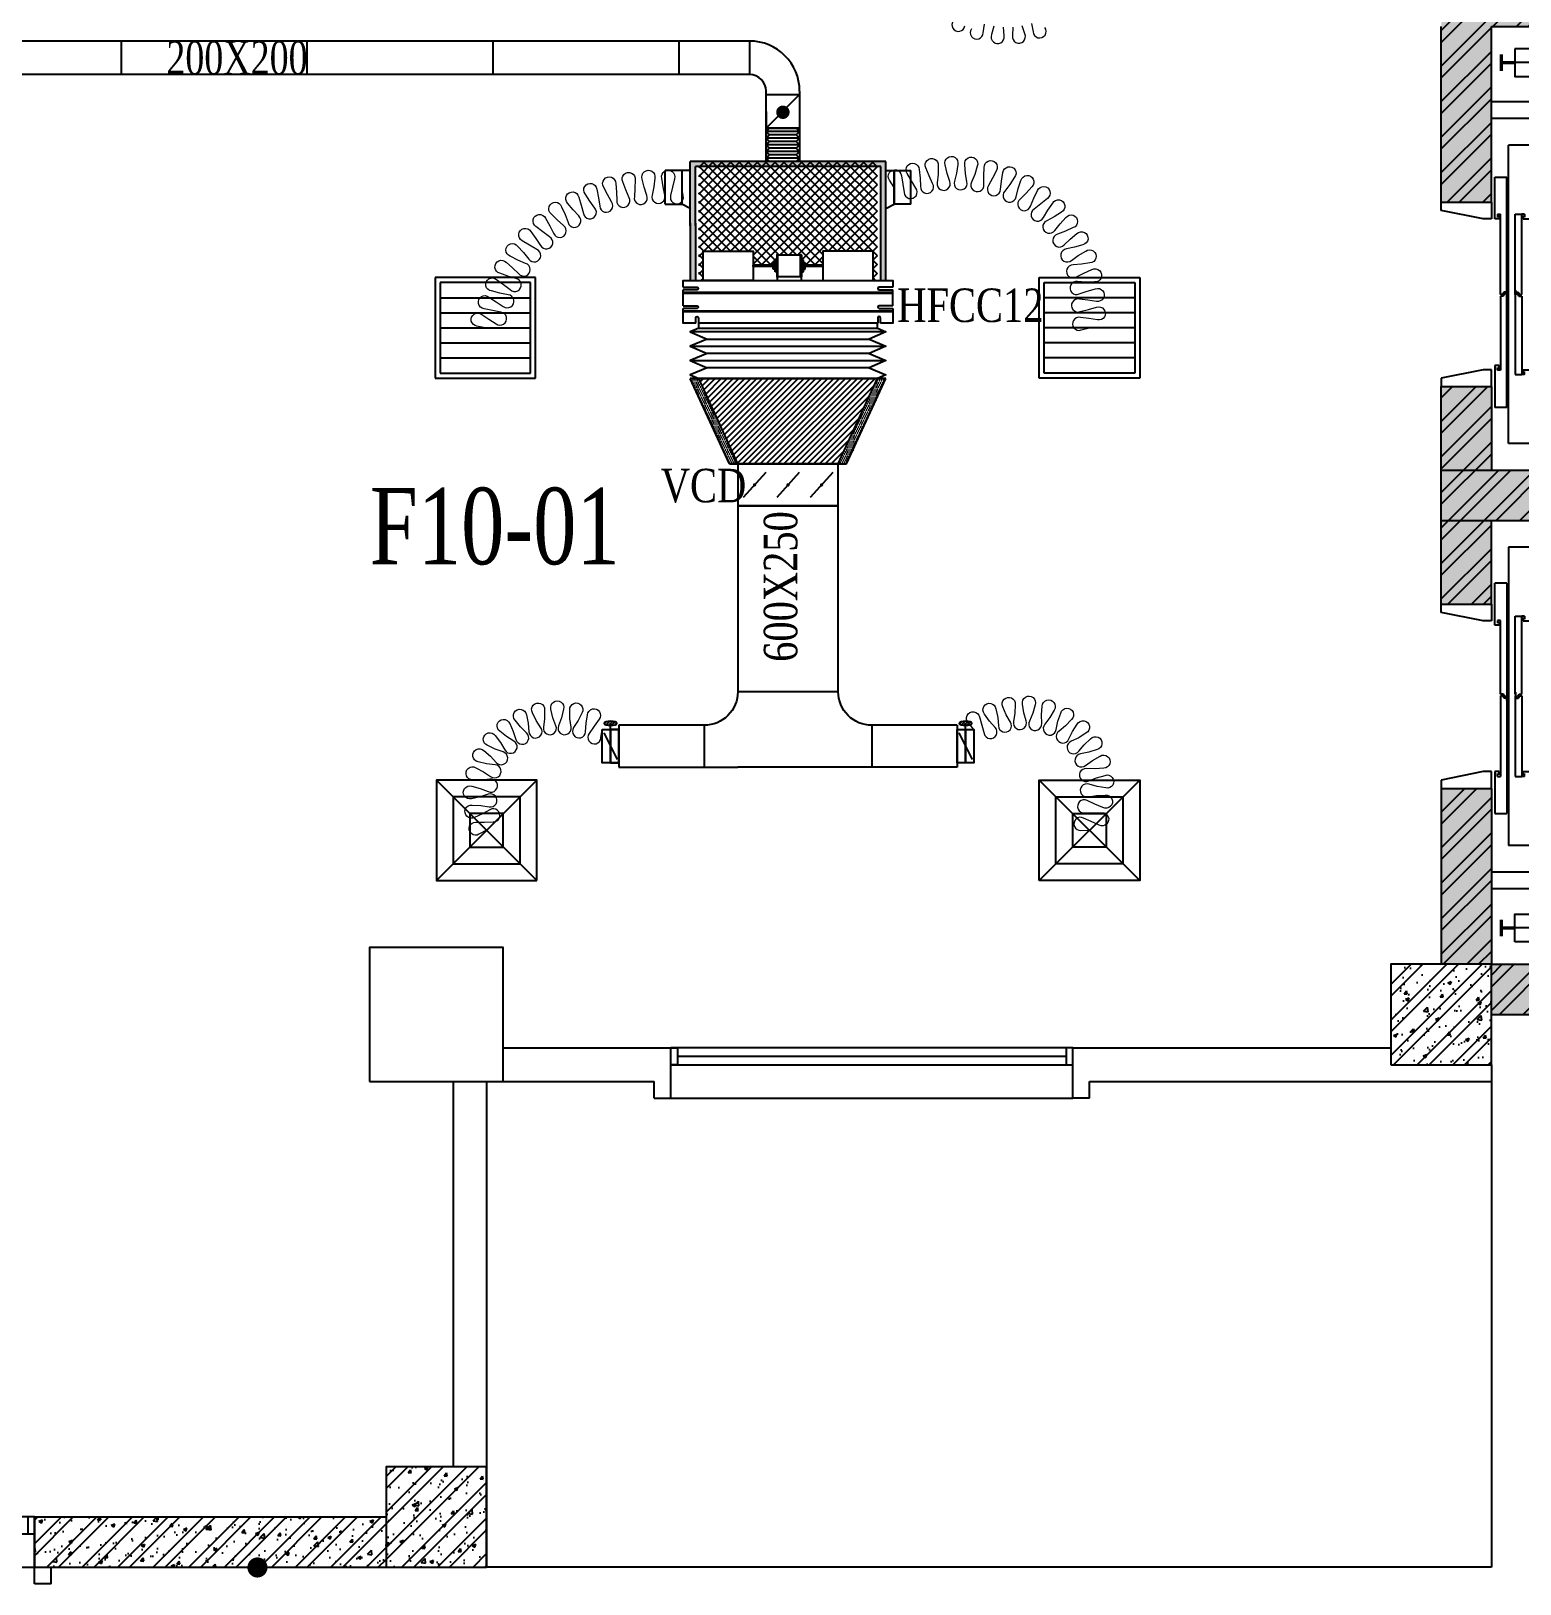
# Model space of a CAD drawing. Header units: metres. Extents: x 352651 to 1421851, y -87441 to -24441.
# Drawn here: x 1209312 to 1218202, y -76260 to -66988 of the extents above; entities that cross this region are included whole.
import ezdxf
from ezdxf.enums import TextEntityAlignment as Align

# ---------------------------------------------------------------- set-up
doc = ezdxf.new("R2010")
doc.units = ezdxf.units.M
doc.header["$LTSCALE"] = 300
doc.header["$MEASUREMENT"] = 0
for name, color, linetype in [('bat noi mem', 4, 'CONTINUOUS'), ('CUA', 8, 'CONTINUOUS'), ('CUAGIO', 2, 'CONTINUOUS'), ('DIM', 1, 'CONTINUOUS'), ('HATCH', 145, 'CONTINUOUS'), ('KT', 1, 'CONTINUOUS'), ('NOITHAT', 145, 'CONTINUOUS'), ('THAY', 9, 'CONTINUOUS'), ('thiet bi', 11, 'CONTINUOUS'), ('TUONG', 7, 'CONTINUOUS'), ('vach', 6, 'CONTINUOUS')]:
    doc.layers.add(name, color=color, linetype=linetype)
doc.layers.add('noi mem', color=5, linetype='BATTING', lineweight=0)
doc.styles.add('PHU', font='vntimeh.shx', dxfattribs={"width": 0.8})
doc.styles.add('ROMANS', font='romans.shx', dxfattribs={"width": 0.75, "bigfont": 'romancvn.shx'})
doc.linetypes.add('BATTING', pattern='A,0.0001,-0.1,[134,ltypeshp.shx,S=0.1,R=0,X=-0.1,Y=0],-0.2,[134,ltypeshp.shx,S=0.1,R=180,X=0.1,Y=0],-0.1', length=0.4001)
pattern_1 = [(50, (432091.95, -347750.56), (215.178055, -18.82564), [22.5, -247.5]), (355, (432091.95, -347750.56), (-41.6254, 225.65764), [18, -198]), (100.4514, (432109.88, -347752.12), (173.552815, 206.831863), [19.122057, -210.342634]), (46.1842, (432091.95, -347690.56), (320.172315, -49.655704), [33.75, -371.25]), (96.6356, (432118.63, -347694.7), (280.39881, 292.23536), [28.68309, -315.5139]), (351.1842, (432091.95, -347690.56), (280.39858, 292.23558), [27, -297]), (21, (432121.95, -347705.56), (179.072116, -120.785667), [22.5, -247.5]), (326, (432121.95, -347705.56), (72.9946, 217.545014), [18, -198]), (71.4514, (432136.87, -347715.62), (252.06679, 96.75915), [19.122057, -210.342634]), (37.5, (432091.95, -347750.556), (3.6479566, 99.868156), [0, -195.6, 0, -201, 0, -198.75]), (7.5, (432091.95, -347750.56), (78.920861, 118.323514), [0, -114.6, 0, -191.1, 0, -75.75]), (327.5, (432025.05, -347750.556), (160.146731, -6.7664615), [0, -75, 0, -234, 0, -310.5]), (317.5, (431995.05, -347750.56), (174.95585, 30.031495), [0, -97.5, 0, -155.4, 0, -220.5])]
pattern_2 = [(45, (432091.95, -347750.56), (-106.066017, 106.066017), []), (45, (432162.66, -347750.56), (-106.066017, 106.066017), [])]
pattern_3 = [(0, (752645.674, 216212.526), (6.25, -12.5), [0, -12.5])]

# ---------------------------------------------------------------- blocks, each defined once
blk = doc.blocks.new('cot1')
at = {"layer": 'vach'}
blk.add_lwpolyline([(-400, -400), (400, -400), (400, 400), (-400, 400)], close=True, dxfattribs=at)
blk = doc.blocks.new('thang may')
at = {"layer": 'DIM'}
for p, q in [((1109.9, 5383.2), (40.1, 5383.2)), ((1234.9, 4821.5), (1624.6, 4596.5)), ((1229.9, 4812.8), (1619.6, 4587.8)), ((1630.7, 4568.7), (1630.7, 3431.3)), ((1640.7, 4568.7), (1640.7, 3431.3)), ((41.8, 4478), (80.8, 4478)), ((41.8, 3522), (80.8, 3522)), ((1229.9, 3187.2), (1619.6, 3412.2)), ((1234.9, 3178.5), (1624.6, 3403.5)), ((1229.9, 2412.8), (1619.6, 2187.8)), ((1234.9, 2421.5), (1624.6, 2196.5)), ((1630.7, 1031.3), (1630.7, 2168.7)), ((1640.7, 1031.3), (1640.7, 2168.7)), ((41.8, 2078), (80.8, 2078)), ((41.8, 1122), (80.8, 1122)), ((1229.9, 787.2), (1619.6, 1012.2)), ((1234.9, 778.5), (1624.6, 1003.5)), ((1109.9, 216.8), (40.1, 216.8))]:
    blk.add_line(p, q, dxfattribs=at)
at = {"layer": 'DIM', "const_width": 20}
for points in [[(-39.9, 5333.2), (-39.9, 5433.2)], [(40.1, 5383.2), (-39.9, 5383.2)], [(1109.9, 5383.2), (1189.9, 5383.2)], [(1189.9, 5333.2), (1189.9, 5433.2)], [(-39.9, 266.8), (-39.9, 166.8)], [(40.1, 216.8), (-39.9, 216.8)], [(1109.9, 216.8), (1189.9, 216.8)], [(1189.9, 266.8), (1189.9, 166.8)]]:
    blk.add_lwpolyline(points, dxfattribs=at)
at = {"layer": 'THAY'}
for p, q in [((1250, 5150), (-100, 5150)), ((1250, 5050), (-100, 5050)), ((1950, 4750), (1408.3, 5040.4)), ((2.8, 4000), (2.8, 4890)), ((148.8, 4890), (2.8, 4890)), ((148.8, 4830), (148.8, 4890)), ((148.8, 4830), (1155.2, 4830)), ((1155.2, 4860), (1155.2, 4830)), ((1155.2, 4860), (1212.4, 4860)), ((1662.8, 4600), (1212.4, 4860)), ((1218.8, 4793.7), (1245.9, 4840.7)), ((148.8, 4450), (148.8, 4800)), ((148.8, 4800), (1608.5, 3431.3)), ((148.8, 4800), (1207.9, 4800)), ((1608.5, 4568.7), (1207.9, 4800)), ((1950, 3250), (1950, 4750)), ((-80, 4700), (-7, 4700)), ((-80, 4450), (-80, 4700)), ((-7, 4000), (-7, 4700)), ((-400, 4500), (-400, 4550)), ((-100, 4550), (-100, 4450)), ((1608.5, 4568.7), (148.8, 3200)), ((1608.5, 4568.7), (1635.7, 4615.7)), ((1608.5, 3431.3), (1608.5, 4568.7)), ((1608.5, 4568.7), (1662.8, 4568.7)), ((1662.8, 3400), (1662.8, 4600)), ((-150, 4450), (-400, 4500)), ((-63, 4478), (-63, 4461)), ((-63, 4478), (-46, 4478)), ((-54.5, 4470), (-54.5, 4450)), ((-46, 4000), (-46, 4478)), ((41.8, 4000), (41.8, 4478)), ((97.8, 4478), (80.8, 4478)), ((80.8, 4000), (80.8, 4478)), ((89.3, 4470), (89.3, 4450)), ((97.8, 4478), (97.8, 4461)), ((-100, 4450), (-150, 4450)), ((-54.5, 4450), (-80, 4450)), ((89.3, 4450), (148.8, 4450)), ((-46, 3998), (-46, 4000)), ((-34, 3998), (-46, 3998)), ((-30, 3988), (-46, 3988)), ((-46, 3988), (-46, 3547)), ((-32.6, 4000), (-34, 3998)), ((-24, 4012), (-32.6, 4000)), ((-21.4, 4000), (-30, 3988)), ((-8, 4012), (-24, 4012)), ((-20, 4002), (-21.4, 4000)), ((-8, 4002), (-20, 4002)), ((-8, 4025), (-8, 4012)), ((-8, 4000), (-8, 4002)), ((-8, 3975), (-8, 4000)), ((-8, 4000), (-7, 4000)), ((-7, 3325), (-7, 4000)), ((2.8, 3110), (2.8, 4000)), ((41.8, 3998), (41.8, 4000)), ((42.8, 4000), (41.8, 4000)), ((41.8, 3988), (41.8, 3522)), ((42.8, 4025), (42.8, 4012)), ((42.8, 4012), (58.8, 4012)), ((42.8, 4002), (54.8, 4002)), ((42.8, 4000), (42.8, 4002)), ((42.8, 3975), (42.8, 4000)), ((54.8, 4002), (56.2, 4000)), ((56.2, 4000), (64.8, 3988)), ((58.8, 4012), (67.3, 4000)), ((64.8, 3988), (80.8, 3988)), ((67.3, 4000), (68.8, 3998)), ((68.8, 3998), (80.8, 3998)), ((80.8, 3998), (80.8, 4000)), ((80.8, 3988), (80.8, 3522)), ((-150, 3550), (-400, 3500)), ((-100, 3550), (-150, 3550)), ((-100, 3450), (-100, 3550)), ((-80, 3575), (-80, 3325)), ((-54.5, 3575), (-80, 3575)), ((-63, 3547), (-63, 3564)), ((-46, 3547), (-63, 3547)), ((-54.5, 3555), (-54.5, 3575)), ((89.3, 3530), (89.3, 3550)), ((89.3, 3550), (148.8, 3550)), ((97.8, 3522), (97.8, 3539)), ((148.8, 3550), (148.8, 3200)), ((-400, 3500), (-400, 3450)), ((97.8, 3522), (80.8, 3522)), ((1608.5, 3431.3), (1207.9, 3200)), ((1608.5, 3431.3), (1662.8, 3431.3)), ((1608.5, 3431.3), (1635.7, 3384.3)), ((1662.8, 3400), (1212.4, 3140)), ((-7, 3325), (-80, 3325)), ((1950, 3250), (1390.4, 2950)), ((148.8, 3200), (1207.9, 3200)), ((148.8, 3170), (1155.2, 3170)), ((148.8, 3170), (148.8, 3110)), ((1155.2, 3140), (1155.2, 3170)), ((1218.8, 3206.3), (1245.9, 3159.3)), ((148.8, 3110), (2.8, 3110)), ((1155.2, 3140), (1212.4, 3140)), ((1950, 2350), (1390.4, 2650)), ((2.8, 2490), (2.8, 1600)), ((148.8, 2490), (2.8, 2490)), ((148.8, 2430), (148.8, 2490)), ((148.8, 2430), (1155.2, 2430)), ((1155.2, 2460), (1155.2, 2430)), ((1155.2, 2460), (1212.4, 2460)), ((1662.8, 2200), (1212.4, 2460)), ((1218.8, 2393.7), (1245.9, 2440.7)), ((148.8, 2400), (1207.9, 2400)), ((1608.5, 1031.3), (148.8, 2400)), ((148.8, 2050), (148.8, 2400)), ((1608.5, 2168.7), (1207.9, 2400)), ((1950, 2350), (1950, 850)), ((-80, 2025), (-80, 2275)), ((-7, 2275), (-80, 2275)), ((-7, 2275), (-7, 1600)), ((-400, 2100), (-400, 2150)), ((-100, 2150), (-100, 2050)), ((148.8, 800), (1608.5, 2168.7)), ((1608.5, 2168.7), (1635.7, 2215.7)), ((1608.5, 2168.7), (1608.5, 1031.3)), ((1608.5, 2168.7), (1662.8, 2168.7)), ((1662.8, 2200), (1662.8, 1000)), ((-150, 2050), (-400, 2100)), ((-100, 2050), (-150, 2050)), ((-46, 2053), (-63, 2053)), ((-63, 2053), (-63, 2036)), ((-54.5, 2045), (-54.5, 2025)), ((-46, 1612), (-46, 2053)), ((41.8, 1612), (41.8, 2078)), ((80.8, 1612), (80.8, 2078)), ((97.8, 2078), (80.8, 2078)), ((89.3, 2070), (89.3, 2050)), ((89.3, 2050), (148.8, 2050)), ((97.8, 2078), (97.8, 2061)), ((-54.5, 2025), (-80, 2025)), ((-30, 1612), (-46, 1612)), ((-34, 1602), (-46, 1602)), ((-46, 1602), (-46, 1600)), ((-46, 1600), (-46, 1122)), ((-32.6, 1600), (-34, 1602)), ((-24, 1588), (-32.6, 1600)), ((-21.4, 1600), (-30, 1612)), ((-8, 1588), (-24, 1588)), ((-20, 1598), (-21.4, 1600)), ((-8, 1598), (-20, 1598)), ((-8, 1625), (-8, 1600)), ((-8, 1600), (-8, 1598)), ((-8, 1600), (-7, 1600)), ((-8, 1575), (-8, 1588)), ((-7, 1600), (-7, 900)), ((2.8, 1600), (2.8, 710)), ((41.8, 1602), (41.8, 1600)), ((41.8, 1600), (41.8, 1122)), ((42.8, 1600), (41.8, 1600)), ((42.8, 1625), (42.8, 1600)), ((42.8, 1600), (42.8, 1598)), ((42.8, 1598), (54.8, 1598)), ((42.8, 1575), (42.8, 1588)), ((42.8, 1588), (58.8, 1588)), ((54.8, 1598), (56.2, 1600)), ((56.2, 1600), (64.8, 1612)), ((58.8, 1588), (67.3, 1600)), ((64.8, 1612), (80.8, 1612)), ((67.3, 1600), (68.8, 1602)), ((68.8, 1602), (80.8, 1602)), ((80.8, 1602), (80.8, 1600)), ((80.8, 1600), (80.8, 1122)), ((-150, 1150), (-400, 1100)), ((-100, 1150), (-150, 1150)), ((-100, 1050), (-100, 1150)), ((-54.5, 1150), (-80, 1150)), ((-80, 1150), (-80, 900)), ((-63, 1122), (-63, 1139)), ((-63, 1122), (-46, 1122)), ((-54.5, 1130), (-54.5, 1150)), ((97.8, 1122), (80.8, 1122)), ((89.3, 1130), (89.3, 1150)), ((89.3, 1150), (148.8, 1150)), ((97.8, 1122), (97.8, 1139)), ((148.8, 1150), (148.8, 800)), ((-400, 1100), (-400, 1050)), ((1608.5, 1031.3), (1207.9, 800)), ((1608.5, 1031.3), (1662.8, 1031.3)), ((1608.5, 1031.3), (1635.7, 984.3)), ((1662.8, 1000), (1212.4, 740)), ((-80, 900), (-7, 900)), ((1950, 850), (1390.4, 550)), ((148.8, 800), (1207.9, 800)), ((148.8, 770), (148.8, 710)), ((148.8, 770), (1155.2, 770)), ((1155.2, 740), (1155.2, 770)), ((1218.8, 806.3), (1245.9, 759.3)), ((148.8, 710), (2.8, 710)), ((1155.2, 740), (1212.4, 740)), ((1250, 550), (-100, 550)), ((1250, 450), (-100, 450))]:
    blk.add_line(p, q, dxfattribs=at)
for points in [[(40.1, 5466.4), (40.1, 5300), (1109.9, 5300), (1109.9, 5466.4)], [(40.1, 133.6), (40.1, 300), (1109.9, 300), (1109.9, 133.6)]]:
    blk.add_lwpolyline(points, close=True, dxfattribs=at)
for points in [[(1550, 295.2), (2250, 670.4), (2250, 2529.6), (1745.5, 2800), (2250, 3070.4), (2250, 4929.6), (1550, 5304.8)], [(1476.8, 5168.2), (2095, 4836.8), (2095, 3163.2), (1458.9, 2822.2)], [(1481.5, 5177), (2105, 4842.8), (2105, 3157.2), (1463.6, 2813.4)], [(1481.5, 423), (2105, 757.2), (2105, 2442.8), (1463.6, 2786.6)], [(1476.8, 431.8), (2095, 763.2), (2095, 2436.8), (1458.9, 2777.8)]]:
    blk.add_lwpolyline(points, dxfattribs=at)
at = {"layer": 'vach'}
for p, q in [((-400, 4550), (-400, 5600)), ((-100, 4550), (-100, 5600)), ((-100, 5600), (1250, 5600)), ((1250, 5050), (1250, 5600)), ((1408.3, 5040.4), (1550, 5304.8)), ((1250, 5050), (1390.4, 5050)), ((1390.4, 5050), (1408.3, 5040.4)), ((-400, 4550), (-100, 4550)), ((-400, 3450), (-100, 3450)), ((-400, 2150), (-400, 3450)), ((-100, 3450), (-100, 2950)), ((-400, 2950), (1390.4, 2950)), ((1390.4, 2650), (1390.4, 2950)), ((-400, 2650), (1390.4, 2650)), ((-100, 2150), (-100, 2650)), ((-400, 2150), (-100, 2150)), ((-400, 1050), (-100, 1050)), ((-400, 1050), (-400, 0)), ((-100, 1050), (-100, 0)), ((1408.3, 559.6), (1550, 295.2)), ((1250, 550), (1250, 0)), ((1250, 550), (1390.4, 550)), ((-100, 0), (1250, 0))]:
    blk.add_line(p, q, dxfattribs=at)
for points in [[(-100, 5900), (1550, 5900), (1550, 5304.8)], [(-100, -300), (1550, -300), (1550, 295.2)]]:
    blk.add_lwpolyline(points, dxfattribs=at)
blk = doc.blocks.new('SAD')
at = {"layer": 'CUAGIO', "color": 8}
for p, q in [((-300, -300), (300, 300)), ((300, -300), (-300, 300))]:
    blk.add_line(p, q, dxfattribs=at)
at = {"layer": 'CUAGIO'}
blk.add_lwpolyline([(300, -300), (300, 300), (-300, 300), (-300, -300)], close=True, dxfattribs=at)
at = {"layer": 'CUAGIO', "color": 8}
for points in [[(200, -200), (200, 200), (-200, 200), (-200, -200)], [(100, -100), (100, 100), (-100, 100), (-100, -100)]]:
    blk.add_lwpolyline(points, close=True, dxfattribs=at)
blk = doc.blocks.new('SAG')
at = {"layer": 'CUAGIO'}
for p, q in [((-300, 300), (-300, -300)), ((300, 300), (-300, 300)), ((300, -300), (300, 300)), ((-300, -300), (300, -300))]:
    blk.add_line(p, q, dxfattribs=at)
at = {"layer": 'CUAGIO', "color": 8}
for p, q in [((-270, 270), (-270, -270)), ((270, 270), (-270, 270)), ((-180, -270), (-180, 270)), ((-90, -270), (-90, 270)), ((0, -270), (0, 270)), ((90, -270), (90, 270)), ((180, -270), (180, 270)), ((270, -270), (270, 270)), ((-270, -270), (270, -270))]:
    blk.add_line(p, q, dxfattribs=at)
blk = doc.blocks.new('1-van gio D200')
at = {"layer": 'CUAGIO'}
h = blk.add_hatch(dxfattribs=at)
h.set_pattern_fill('ANSI31', color=256, scale=100, style=0)
edge = h.paths.add_edge_path()
edge.add_ellipse((486127, -58494), major_axis=(-38.1, 0), ratio=0.310482, start_angle=0, end_angle=360, ccw=False)
for p, q in [((486167, -58437.3), (486087.1, -58277.5)), ((486127, -58257.4), (486127, -58494))]:
    blk.add_line(p, q, dxfattribs=at)
at = {"layer": 'CUAGIO', "const_width": 3}
for points in [[(486127, -58457.4), (486177, -58457.4), (486177, -58257.4), (486077, -58257.4), (486077, -58457.4), (486127, -58457.4)], [(486167, -58437.3), (486087.1, -58277.5)], [(486127, -58257.4), (486127, -58494)]]:
    blk.add_lwpolyline(points, dxfattribs=at)
at = {"layer": 'CUAGIO'}
blk.add_lwpolyline([(486177, -58457.4), (486077, -58457.4), (486077, -58257.4), (486177, -58257.4)], close=True, dxfattribs=at)
at = {"layer": 'CUAGIO', "const_width": 5.35}
blk.add_lwpolyline([(486130.7, -58357.4, -1), (486123.3, -58357.4, -1)], format="xyb", close=True, dxfattribs=at)
at = {"layer": 'CUAGIO', "extrusion": (0, 0, -1)}
blk.add_ellipse((486127, -58494), major_axis=(-38.1, 0), ratio=0.310482, start_param=-1.570796, end_param=4.712389, dxfattribs=at)
blk = doc.blocks.new('bac noi mem')
at = {"layer": 'bat noi mem'}
for p, q in [((493886.7, -64673), (493866.7, -64693)), ((494066.7, -64693), (493866.7, -64693)), ((493866.7, -64693), (493886.7, -64713)), ((493886.7, -64713), (493866.7, -64733)), ((494046.7, -64673), (493886.7, -64673)), ((494046.7, -64713), (493886.7, -64713)), ((494046.7, -64673), (494066.7, -64693)), ((494066.7, -64693), (494046.7, -64713)), ((494046.7, -64713), (494066.7, -64733)), ((494066.7, -64733), (493866.7, -64733)), ((493866.7, -64733), (493886.7, -64753)), ((493886.7, -64753), (493866.7, -64773)), ((494066.7, -64773), (493866.7, -64773)), ((493866.7, -64773), (493886.7, -64793)), ((493886.7, -64793), (493866.7, -64813)), ((494046.7, -64753), (493886.7, -64753)), ((494046.7, -64793), (493886.7, -64793)), ((494066.7, -64733), (494046.7, -64753)), ((494046.7, -64753), (494066.7, -64773)), ((494066.7, -64773), (494046.7, -64793)), ((494046.7, -64793), (494066.7, -64813)), ((494066.7, -64813), (493866.7, -64813)), ((493866.7, -64813), (493886.7, -64833)), ((493886.7, -64833), (493866.7, -64853)), ((494066.7, -64853), (493866.7, -64853)), ((493866.7, -64853), (493886.7, -64873)), ((494046.7, -64833), (493886.7, -64833)), ((494046.7, -64873), (493886.7, -64873)), ((494066.7, -64813), (494046.7, -64833)), ((494046.7, -64833), (494066.7, -64853)), ((494066.7, -64853), (494046.7, -64873))]:
    blk.add_line(p, q, dxfattribs=at)

msp = doc.modelspace()

# ---------------------------------------------------------------- hatches: boundary and pattern name
at = {"layer": 'CUAGIO'}
h = msp.add_hatch(dxfattribs=at)
h.set_pattern_fill('DOTS', color=256, scale=200, style=0)
h.set_pattern_definition([(0, (378891.88, -7702.647), (6.25, -12.5), [0, -12.5])])
h.paths.add_polyline_path([(1214415.6, -68477.1), (1214385.6, -68477.1), (1214385.6, -67797.1), (1213278.6, -67797.1), (1213278.6, -68149.8), (1213278.6, -68477.1), (1213248.6, -68477.1), (1213248.6, -68134.8), (1213248.6, -67767.1), (1214415.6, -67767.1)])
at = {"layer": 'CUAGIO', "ltscale": 1.5}
h = msp.add_hatch(dxfattribs=at)
h.set_pattern_fill('ANSI37', color=9, scale=300, angle=360, style=0)
h.set_pattern_definition([(315, (746453.715, -114626.74), (-26.5165043, -26.5165043), []), (225, (746453.715, -114626.74), (-26.5165043, 26.5165043), [])])
h.paths.add_polyline_path([(1214365.6, -67767.1), (1214365.6, -68477.1), (1214339.6, -68477.1), (1214339.6, -68302.1), (1214039.6, -68302.1), (1214039.6, -68385.1), (1213934.3, -68385.1), (1213934.3, -68369.4), (1213923.8, -68369.4), (1213923.8, -68353.6), (1213913.9, -68353.6), (1213913.9, -68328.7, 1), (1213907.4, -68326.6), (1213771.2, -68326.6, 1), (1213764.8, -68328.7), (1213764.8, -68353.6), (1213754.9, -68353.6), (1213754.9, -68369.4), (1213744.3, -68369.4), (1213744.3, -68385.1), (1213624.7, -68385.1), (1213624.7, -68302.1), (1213324.7, -68302.1), (1213324.7, -68477.1), (1213298.6, -68477.1), (1213298.6, -68134.8), (1213298.6, -67767.1)])
at = {"layer": 'CUAGIO'}
h = msp.add_hatch(dxfattribs=at)
h.set_pattern_fill('DOTS', color=256, scale=200, style=0)
h.set_pattern_definition(pattern_3)
h.paths.add_polyline_path([(1213298.6, -69062.6), (1213248.6, -69062.6), (1213482.1, -69572.6), (1213532.1, -69572.6)])
h = msp.add_hatch(dxfattribs=at)
h.set_pattern_fill('ANSI31', color=256, scale=200, style=0)
h.set_pattern_definition([(45, (356591.88, -88159.012), (-17.6776695, 17.6776695), [])])
h.paths.add_polyline_path([(1214132.1, -69572.6), (1213532.1, -69572.6), (1213298.6, -69062.6), (1214365.6, -69062.6)])
h = msp.add_hatch(dxfattribs=at)
h.set_pattern_fill('DOTS', color=256, scale=200, style=0)
h.set_pattern_definition(pattern_3)
h.paths.add_polyline_path([(1214132.1, -69572.6), (1214182.1, -69572.6), (1214415.6, -69062.6), (1214365.6, -69062.6)])
at = {"layer": 'HATCH'}
h = msp.add_hatch(dxfattribs=at)
h.set_pattern_fill('AR-CONC', color=256, scale=30, style=0)
h.set_pattern_definition(pattern_1)
h.paths.add_polyline_path([(1211732.1, -75959.6), (1211732.1, -75559.6), (1211432.1, -75559.6), (1211432.1, -75959.6)])
h.paths.add_polyline_path([(1212032.1, -75959.6), (1212032.1, -75559.6), (1211732.1, -75559.6), (1211732.1, -75959.6)])
h.paths.add_polyline_path([(1211732.1, -75959.6), (1211732.1, -76159.6), (1212032.1, -76159.6), (1212032.1, -75959.6)])
h.paths.add_polyline_path([(1211732.1, -76159.6), (1211732.1, -75959.6), (1211432.1, -75959.6), (1211432.1, -76159.6)])
h = msp.add_hatch(dxfattribs=at)
h.set_pattern_fill('AR-CONC', color=256, scale=30, style=0)
h.set_pattern_definition(pattern_1)
h.paths.add_polyline_path([(1210634, -76159.6, -0.942304), (1210693.9, -76159.6), (1211432.1, -76159.6), (1211432.1, -75859.6), (1209332.1, -75859.6), (1209332.1, -75959.6), (1209332.1, -76159.6), (1209432.1, -76159.6)])
at = {"layer": 'NOITHAT', "linetype": 'Continuous'}
h = msp.add_hatch(dxfattribs=at)
h.set_pattern_fill('ANSI32,_O', color=256, scale=400)
h.set_pattern_definition(pattern_2)
h.paths.add_polyline_path([(1218032.1, -66959.6), (1219382.1, -66959.6), (1219382.1, -67026.8), (1219682.1, -67026.8), (1219682.1, -66659.6), (1218032.1, -66659.6), (1218032.1, -65962.3, -0.416674), (1218001.9, -65932.3, -0.416674), (1218032.1, -65902.3), (1218032.1, -64859.6), (1217732.1, -64859.6), (1217732.1, -66959.6), (1217732.1, -68009.6), (1218032.1, -68009.6)])
h.paths.add_polyline_path([(1218032.1, -63959.6), (1217732.1, -63959.6), (1217732.1, -64859.6), (1218032.1, -64859.6)])
h.paths.add_polyline_path([(1219682.1, -67254.7), (1219682.1, -67026.8), (1219382.1, -67026.8), (1219382.1, -67509.6), (1219522.5, -67509.6), (1219540.4, -67519.1)])
h.paths.add_polyline_path([(1219522.5, -69609.6), (1217732.1, -69609.6), (1217732.1, -69909.6), (1219522.5, -69909.6)])
h.paths.add_polyline_path([(1218032.1, -69109.6), (1217732.1, -69109.6), (1217732.1, -69609.6), (1218032.1, -69609.6)])
h.paths.add_polyline_path([(1218032.1, -69909.6), (1217732.1, -69909.6), (1217732.1, -70409.6), (1218032.1, -70409.6)])
h.paths.add_polyline_path([(1218032.1, -71509.6), (1217732.1, -71509.6), (1217732.1, -72559.6), (1218032.1, -72559.6)])
h.paths.add_polyline_path([(1219682.1, -72264.4), (1219540.4, -72000), (1219522.5, -72009.6), (1219382.1, -72009.6), (1219382.1, -72559.6), (1218032.1, -72559.6), (1218032.1, -72859.6), (1219682.1, -72859.6)])
h = msp.add_hatch(dxfattribs=at)
h.set_pattern_fill('AR-CONC', color=256, scale=30, style=0)
h.set_pattern_definition(pattern_1)
h.paths.add_polyline_path([(1218032.1, -71509.6), (1217732.1, -71509.6), (1217732.1, -72559.6), (1218032.1, -72559.6)])
h.paths.add_polyline_path([(1219682.1, -72264.4), (1219540.4, -72000), (1219522.5, -72009.6), (1219382.1, -72009.6), (1219382.1, -72559.6), (1218032.1, -72559.6), (1218032.1, -72859.6), (1219682.1, -72859.6)])
h.paths.add_polyline_path([(1218032.1, -69909.6), (1217732.1, -69909.6), (1217732.1, -70409.6), (1218032.1, -70409.6)])
h.paths.add_polyline_path([(1219522.5, -69609.6), (1217732.1, -69609.6), (1217732.1, -69909.6), (1219522.5, -69909.6)])
h.paths.add_polyline_path([(1218032.1, -69109.6), (1217732.1, -69109.6), (1217732.1, -69609.6), (1218032.1, -69609.6)])
h.paths.add_polyline_path([(1218032.1, -65962.3, -0.416674), (1218001.9, -65932.3, -0.416674), (1218032.1, -65902.3), (1218032.1, -64859.6), (1217732.1, -64859.6), (1217732.1, -66959.6), (1217732.1, -68009.6), (1218032.1, -68009.6), (1218032.1, -66959.6), (1219382.1, -66959.6), (1219382.1, -67509.6), (1219522.5, -67509.6), (1219540.4, -67519.1), (1219682.1, -67254.7), (1219682.1, -66659.6), (1218032.1, -66659.6)])
h.paths.add_polyline_path([(1218032.1, -63959.6), (1217732.1, -63959.6), (1217732.1, -64859.6), (1218032.1, -64859.6)])
h = msp.add_hatch(dxfattribs=at)
h.set_pattern_fill('ANSI32,_O', color=256, scale=400)
h.set_pattern_definition([(45, (847834.75, -385850.56), (-106.066017, 106.066017), []), (45, (847905.46, -385850.56), (-106.066017, 106.066017), [])])
h.paths.add_polyline_path([(1217732.1, -72959.6), (1217732.1, -72559.6), (1217432.1, -72559.6), (1217432.1, -72959.6)])
h.paths.add_polyline_path([(1218032.1, -72959.6), (1218032.1, -72559.6), (1217732.1, -72559.6), (1217732.1, -72959.6)])
h.paths.add_polyline_path([(1217732.1, -72959.6), (1217732.1, -73159.6), (1218032.1, -73159.6), (1218032.1, -72959.6)])
h.paths.add_polyline_path([(1217732.1, -73159.6), (1217732.1, -72959.6), (1217432.1, -72959.6), (1217432.1, -73159.6)])
h = msp.add_hatch(dxfattribs=at)
h.set_pattern_fill('AR-CONC,_O', color=256, scale=30)
h.set_pattern_definition([(50, (847834.75, -385850.56), (215.178055, -18.82564), [22.5, -247.5]), (355, (847834.75, -385850.56), (-41.6254, 225.65764), [18, -198]), (100.4514, (847852.68, -385852.12), (173.552815, 206.83186), [19.12206, -210.34263]), (46.1842, (847834.75, -385790.56), (320.17231, -49.6557), [33.75, -371.25]), (96.6356, (847861.43, -385794.7), (280.39881, 292.23536), [28.68309, -315.5139]), (351.1842, (847834.75, -385790.56), (280.39858, 292.23558), [27, -297]), (21, (847864.75, -385805.56), (179.072116, -120.78567), [22.5, -247.5]), (326, (847864.75, -385805.56), (72.9946, 217.54501), [18, -198]), (71.4514, (847879.68, -385815.62), (252.06679, 96.75915), [19.12206, -210.34263]), (37.5, (847834.75, -385850.556), (3.647957, 99.868156), [0, -195.6, 0, -201, 0, -198.75]), (7.5, (847834.75, -385850.56), (78.920861, 118.323514), [0, -114.6, 0, -191.1, 0, -75.75]), (327.5, (847767.85, -385850.556), (160.146731, -6.766462), [0, -75, 0, -234, 0, -310.5]), (317.5, (847737.85, -385850.56), (174.95585, 30.031495), [0, -97.5, 0, -155.4, 0, -220.5])])
h.paths.add_polyline_path([(1217732.1, -72959.6), (1217732.1, -72559.6), (1217432.1, -72559.6), (1217432.1, -72959.6)])
h.paths.add_polyline_path([(1218032.1, -72959.6), (1218032.1, -72559.6), (1217732.1, -72559.6), (1217732.1, -72959.6)])
h.paths.add_polyline_path([(1217732.1, -72959.6), (1217732.1, -73159.6), (1218032.1, -73159.6), (1218032.1, -72959.6)])
h.paths.add_polyline_path([(1217732.1, -73159.6), (1217732.1, -72959.6), (1217432.1, -72959.6), (1217432.1, -73159.6)])
h = msp.add_hatch(dxfattribs=at)
h.set_pattern_fill('ANSI32,_O', color=256, scale=400)
h.set_pattern_definition(pattern_2)
h.paths.add_polyline_path([(1211732.1, -75959.6), (1211732.1, -75559.6), (1211432.1, -75559.6), (1211432.1, -75959.6)])
h.paths.add_polyline_path([(1212032.1, -75959.6), (1212032.1, -75559.6), (1211732.1, -75559.6), (1211732.1, -75959.6)])
h.paths.add_polyline_path([(1211732.1, -75959.6), (1211732.1, -76159.6), (1212032.1, -76159.6), (1212032.1, -75959.6)])
h.paths.add_polyline_path([(1211732.1, -76159.6), (1211732.1, -75959.6), (1211432.1, -75959.6), (1211432.1, -76159.6)])
h = msp.add_hatch(dxfattribs=at)
h.set_pattern_fill('ANSI32,_O', color=256, scale=400)
h.set_pattern_definition(pattern_2)
h.paths.add_polyline_path([(1210634, -76159.6, -0.942304), (1210693.9, -76159.6), (1211432.1, -76159.6), (1211432.1, -75859.6), (1209332.1, -75859.6), (1209332.1, -75959.6), (1209332.1, -76159.6), (1209432.1, -76159.6)])

# ---------------------------------------------------------------- linework, layer by layer
at = {"layer": 'bat noi mem'}
for p, q in [((1214415.6, -68784), (1213248.6, -68784)), ((1213248.6, -68869.8), (1214415.6, -68869.8)), ((1213348.6, -68826.9), (1214315.6, -68826.9)), ((1213248.6, -68955.5), (1214415.6, -68955.5)), ((1214315.6, -68912.6), (1213348.6, -68912.6)), ((1213298.6, -69062.6), (1214365.6, -69062.6)), ((1214365.6, -69062.6), (1213298.6, -69062.6)), ((1214315.6, -68998.3), (1213348.6, -68998.3))]:
    msp.add_line(p, q, dxfattribs=at)
for points in [[(1213298.6, -68762.6), (1213248.6, -68784), (1213348.6, -68826.9), (1213248.6, -68869.8), (1213348.6, -68912.6), (1213248.6, -68955.5), (1213348.6, -68998.3), (1213248.6, -69041.2), (1213298.6, -69062.6)], [(1214365.6, -68762.6), (1214415.6, -68784), (1214315.6, -68826.9), (1214415.6, -68869.8), (1214315.6, -68912.6), (1214415.6, -68955.5), (1214315.6, -68998.3), (1214415.6, -69041.2), (1214365.6, -69062.6)]]:
    msp.add_lwpolyline(points, dxfattribs=at)
at = {"layer": 'CUA', "linetype": 'Continuous'}
for p, q in [((1215532.1, -73059.6), (1213132.1, -73059.6)), ((1215492.1, -73109.6), (1213172.1, -73109.6)), ((1213132.1, -73159.6), (1215532.1, -73159.6)), ((1209332.1, -75859.6), (1207732.1, -75859.6)), ((1207732.1, -75959.6), (1209332.1, -75959.6))]:
    msp.add_line(p, q, dxfattribs=at)
for points in [[(1213132.1, -73059.6), (1213172.1, -73059.6), (1213172.1, -73159.6), (1213132.1, -73159.6)], [(1215532.1, -73059.6), (1215492.1, -73059.6), (1215492.1, -73159.6), (1215532.1, -73159.6)], [(1209332.1, -75859.6), (1209292.1, -75859.6), (1209292.1, -75959.6), (1209332.1, -75959.6)]]:
    msp.add_lwpolyline(points, close=True, dxfattribs=at)
at = {"layer": 'CUAGIO'}
for p, q in [((1213601.5, -67047.2), (1207629.6, -67047.2)), ((1209849.6, -67047.2), (1209849.6, -67247.2)), ((1210959.5, -67047.2), (1210959.5, -67247.2)), ((1212069.5, -67047.2), (1212069.5, -67247.2)), ((1213179.5, -67047.2), (1213179.5, -67247.2)), ((1213601.5, -67047.2), (1213601.5, -67247.2)), ((1213601.5, -67247.2), (1202679.7, -67247.2)), ((1213601.5, -67247.2), (1205065.4, -67247.2)), ((1213701.5, -67567.1), (1213701.5, -67347.2)), ((1213701.5, -67367.2), (1213901.5, -67367.2)), ((1213701.5, -67567.1), (1213901.5, -67367.2)), ((1213901.5, -67347.2), (1213901.5, -67767.1)), ((1213701.5, -67731.8), (1213701.5, -67520.8)), ((1213901.5, -67567.1), (1213701.5, -67567.1)), ((1213901.5, -67520.8), (1213901.5, -67731.8)), ((1213248.6, -68149.8), (1213248.6, -67767.1)), ((1213098.9, -68021), (1213098.9, -67821)), ((1213198.6, -67821), (1213098.9, -67821)), ((1213198.6, -67821), (1213198.6, -68021)), ((1213198.6, -67821), (1213198.6, -68021)), ((1213198.6, -67821), (1213198.6, -68021)), ((1213278.6, -68149.8), (1213278.6, -67797.1)), ((1214465.6, -68021), (1214465.6, -67821)), ((1214465.6, -67821), (1214465.6, -68021)), ((1214465.6, -67821), (1214465.6, -68021)), ((1214465.6, -67821), (1214565.3, -67821)), ((1214565.3, -68021), (1214565.3, -67821)), ((1213248.6, -68134.8), (1213248.6, -68477.1)), ((1213278.6, -68134.8), (1213278.6, -68477.1)), ((1214415.6, -69062.6), (1213248.6, -69062.6)), ((1213482.1, -69572.6), (1213248.6, -69062.6)), ((1213248.6, -69062.6), (1214415.6, -69062.6)), ((1213298.6, -69062.6), (1214365.6, -69062.6)), ((1214365.6, -69062.6), (1213298.6, -69062.6)), ((1213532.1, -69572.6), (1213298.6, -69062.6)), ((1214132.1, -69572.6), (1214365.6, -69062.6)), ((1214182.1, -69572.6), (1214415.6, -69062.6)), ((1213532.1, -69572.6), (1213482.1, -69572.6)), ((1213482.1, -69572.6), (1214182.1, -69572.6)), ((1213532.1, -69572.6), (1213482.1, -69572.6)), ((1213699.1, -69623.3), (1213565.2, -69771.9)), ((1213899.1, -69623.3), (1213765.2, -69771.9)), ((1214099.1, -69623.3), (1213965.2, -69771.9)), ((1214132.1, -69572.6), (1214182.1, -69572.6)), ((1214132.1, -69572.6), (1214182.1, -69572.6)), ((1214132.1, -69822.6), (1213532.1, -69822.6)), ((1214132.1, -70932.6), (1213532.1, -70932.6)), ((1212822.1, -71132.6), (1212822.1, -71382.6)), ((1213332.1, -71132.6), (1213332.1, -71382.6)), ((1214332.1, -71132.6), (1214332.1, -71382.6)), ((1214842.1, -71132.6), (1214842.1, -71382.6)), ((1212822.1, -71382.6), (1213532.1, -71382.6)), ((1214842.1, -71382.6), (1213532.1, -71382.6))]:
    msp.add_line(p, q, dxfattribs=at)
at = {"layer": 'CUAGIO', "color": 2}
for p, q in [((1213701.5, -67467.2), (1213701.5, -67767.1)), ((1213901.5, -67467.2), (1213901.5, -67767.1)), ((1214415.6, -67767.1), (1213248.6, -67767.1)), ((1214415.6, -68477.1), (1214415.6, -67767.1)), ((1214385.6, -67797.1), (1213278.6, -67797.1)), ((1214385.6, -68477.1), (1214385.6, -67797.1))]:
    msp.add_line(p, q, dxfattribs=at)
at = {"layer": 'CUAGIO'}
for points, const_width in [([(1213781.5, -67472.6, -1), (1213821.5, -67472.6, -1)], 40), ([(1213627.1, -69697.6, -1), (1213637.1, -69697.6, -1)], 10), ([(1213827.1, -69697.6, -1), (1213837.1, -69697.6, -1)], 10), ([(1214027.1, -69697.6, -1), (1214037.1, -69697.6, -1)], 10)]:
    msp.add_lwpolyline(points, format="xyb", close=True, dxfattribs=dict(at, const_width=const_width))
for points in [[(1213901.5, -67767.1), (1213701.5, -67767.1), (1213701.5, -67567.1), (1213901.5, -67567.1)], [(1213532.1, -69822.6), (1214132.1, -69822.6), (1214132.1, -69572.6), (1213532.1, -69572.6)], [(1212822.1, -71157.6), (1212772.1, -71157.6), (1212772.1, -71357.6), (1212822.1, -71357.6)], [(1214842.1, -71157.6), (1214892.1, -71157.6), (1214892.1, -71357.6), (1214842.1, -71357.6)]]:
    msp.add_lwpolyline(points, close=True, dxfattribs=at)
for points in [[(1213248.6, -67821), (1213198.6, -67821)], [(1214415.6, -67821), (1214465.6, -67821)], [(1213098.9, -68021), (1213198.6, -68021)], [(1213248.6, -68046.3), (1213198.6, -68021)], [(1214415.6, -68046.3), (1214465.6, -68021)], [(1214565.3, -68021), (1214465.6, -68021)]]:
    msp.add_lwpolyline(points, dxfattribs=at)
at = {"layer": 'CUAGIO', "color": 2}
msp.add_lwpolyline([(1214842.1, -71132.6), (1214332.1, -71132.6, -0.414214), (1214132.1, -70932.6), (1214132.1, -69822.6), (1213532.1, -69822.6), (1213532.1, -70932.6, -0.414214), (1213332.1, -71132.6), (1212822.1, -71132.6)], format="xyb", dxfattribs=at)
at = {"layer": 'CUAGIO'}
for radius in [300, 100]:
    msp.add_arc((1213601.5, -67347.2), radius, 0, 90, dxfattribs=at)
at = {"layer": 'noi mem', "linetype": 'ByBlock', "ltscale": 1.5}
for points in [[(1214819.5, -66925.7, 1.333333), (1214888.1, -66956)], [(1215285.8, -66942.3), (1215295.2, -66993, 1.333333), (1215365.4, -66966.6)], [(1214927.1, -66974.5, 1.333333), (1214998.2, -66998.4), (1215005.8, -66947.3)], [(1215061.3, -66959.2), (1215047.3, -67008.9, 1.333333), (1215122, -67016.1), (1215117.8, -66964.6)], [(1215174.5, -66963.6), (1215172.2, -67015.2, 1.333333), (1215246.5, -67005.3), (1215230.8, -66956.1)], [(1214465.6, -67921), (1214438.6, -67877.8, -1.333333), (1214508.8, -67851.4), (1214517, -67901.7), (1214525.1, -67952.1, 1.333333), (1214595.3, -67925.8), (1214568.4, -67882.5), (1214543.3, -67837.6, -1.333333), (1214614.7, -67814.5), (1214620.6, -67865.7), (1214622.7, -67916.1, 1.333333), (1214695.5, -67898.1), (1214673.9, -67852.5), (1214655.3, -67804.5, -1.333333), (1214729.2, -67791.6), (1214727.9, -67843.1), (1214723, -67893.4, 1.333333), (1214797.6, -67885.7), (1214782.5, -67837.4), (1214770.7, -67787.3, -1.333333), (1214845.7, -67784.8), (1214837.3, -67835.6), (1214825.4, -67884.7, 1.333333), (1214900.4, -67887.5), (1214892.1, -67837.6), (1214887.5, -67786.4, -1.333333), (1214962.1, -67794.3), (1214946.7, -67843.5), (1214928.1, -67890.5, 1.333333), (1215001.9, -67903.6), (1215000.7, -67853.1), (1215003.2, -67801.7, -1.333333), (1215076, -67819.9), (1215053.9, -67866.4), (1215029, -67910.4, 1.333333), (1215100.3, -67933.7), (1215106.1, -67883.5), (1215115.7, -67832.9, -1.333333), (1215185.2, -67861.1), (1215156.9, -67904.1), (1215126.1, -67944.2, 1.333333), (1215193.4, -67977.1), (1215206.2, -67928.2), (1215222.8, -67879.5, -1.333333), (1215287.7, -67917.1), (1215253.6, -67955.7), (1215217.6, -67991.1, 1.333333), (1215279.7, -68033.1), (1215299.1, -67986.5), (1215322.3, -67940.5, -1.333333), (1215381.3, -67986.8), (1215342.3, -68020.3), (1215301.6, -68050.3, 1.333333), (1215357.3, -68100.6), (1215383, -68057.1), (1215412.4, -68014.8, -1.333333), (1215464.4, -68068.8), (1215421.1, -68096.6), (1215376.6, -68120.6, 1.333333), (1215424.8, -68178.1), (1215456.3, -68138.6), (1215491.2, -68100.9, -1.333333), (1215535.3, -68161.6), (1215488.5, -68183), (1215441.1, -68200.7, 1.333333), (1215480.8, -68264.3), (1215517.5, -68229.6), (1215557.4, -68197.1, -1.333333), (1215592.5, -68263.3), (1215543.2, -68278.1), (1215493.9, -68289, 1.333333), (1215524.3, -68357.5), (1215565.5, -68328.2), (1215609.5, -68301.5, -1.333333), (1215635.1, -68372), (1215584.2, -68379.8), (1215533.8, -68383.7, 1.333333), (1215554.4, -68455.8), (1215599.3, -68432.5), (1215646.6, -68412.2, -1.333333), (1215662.1, -68485.6), (1215610.6, -68486.2), (1215560.2, -68483.1, 1.333333), (1215570.6, -68557.4), (1215618.2, -68540.5), (1215667.7, -68526.8, -1.333333), (1215673.2, -68601.6), (1215622.3, -68595.2), (1215571.8, -68588.2, 1.333333), (1215576.3, -68663.1), (1215625.6, -68650), (1215674.9, -68637, -1.333333), (1215679.4, -68711.8), (1215628.9, -68704.8), (1215578.3, -68697.7, 1.333333), (1215582.8, -68772.6), (1215632.1, -68759.6)], [(1212024.6, -68759.6), (1211974.8, -68749.1, -1.333333), (1212003.5, -68679.8), (1212046.1, -68707.6), (1212088.7, -68735.4, 1.333333), (1212117.3, -68666.1), (1212067.6, -68655.7), (1212017.8, -68645.3, -1.333333), (1212046.4, -68575.9), (1212089, -68603.7), (1212131.6, -68631.5, 1.333333), (1212160.3, -68562.2), (1212110.5, -68551.8), (1212060.7, -68539.7, -1.333333), (1212091.4, -68471.3), (1212133.5, -68500.5), (1212173.3, -68531.6, 1.333333), (1212207.7, -68465), (1212159.3, -68450.6), (1212111.1, -68433.2, -1.333333), (1212149.1, -68368.5), (1212187.8, -68402.1), (1212224, -68437.4, 1.333333), (1212265.4, -68374.9), (1212218.9, -68355.3), (1212172.8, -68332.7, -1.333333), (1212217.6, -68272.6), (1212252.4, -68310.2), (1212284.5, -68349.2, 1.333333), (1212332.6, -68291.6), (1212288.4, -68267), (1212245.1, -68239.6, -1.333333), (1212296.2, -68184.7), (1212326.7, -68225.9), (1212354.4, -68268.1, 1.333333), (1212408.3, -68216), (1212367.1, -68186.8), (1212327.1, -68154.9, -1.333333), (1212383.8, -68105.8), (1212409.7, -68150.1), (1212432.6, -68195.1, 1.333333), (1212491.9, -68149.2), (1212454.1, -68115.7), (1212417.8, -68079.6, -1.333333), (1212479.5, -68037), (1212500.4, -68083.8), (1212518.3, -68131, 1.333333), (1212582.2, -68091.9), (1212548.3, -68054.4), (1212516.1, -68014.6, -1.333333), (1212582.1, -67978.9), (1212597.8, -68027.7), (1212610.4, -68076.6, 1.333333), (1212678.3, -68044.7), (1212648.6, -68003.8), (1212620.9, -67960.6, -1.333333), (1212690.4, -67932.4), (1212700.7, -67982.6), (1212708, -68032.6, 1.333333), (1212778.9, -68008.2), (1212753.8, -67964.3), (1212731, -67918.4, -1.333333), (1212803.2, -67897.9), (1212807.9, -67949), (1212809.7, -67999.4, 1.333333), (1212882.8, -67982.9), (1212862.7, -67936.6), (1212845, -67888.5, -1.333333), (1212919, -67875.9), (1212918.1, -67927.2), (1212914.4, -67977.5, 1.333333), (1212988.9, -67969), (1212974, -67920.8), (1212961.6, -67871.1, -1.333333), (1213036.5, -67866.6), (1213030.1, -67917.5), (1213020.9, -67967.1, 1.333333), (1213095.9, -67966.8), (1213086.3, -67917.2), (1213078.6, -67866.9, -1.333333), (1213153.5, -67869.4), (1213142.5, -67919.1), (1213131.3, -67968.7, 1.333333), (1213206.3, -67971.3), (1213198.6, -67921)], [(1212032.1, -71759.6), (1211986.7, -71783.6, -1.333333), (1211968.1, -71711), (1212019.6, -71710.3), (1212071, -71709.7, 1.333333), (1212052.5, -71637), (1212007, -71661.1), (1211959.6, -71682.7, -1.333333), (1211945.3, -71609), (1211997.4, -71611.3), (1212047.5, -71619.3, 1.333333), (1212041.4, -71544.6), (1211993.3, -71560.7), (1211942.2, -71571.3, -1.333333), (1211944.4, -71496.3), (1211994.7, -71509.9), (1212041.9, -71528.7, 1.333333), (1212052.3, -71454.5), (1212001.8, -71459.6), (1211949.6, -71458.9, -1.333333), (1211968.1, -71386.2), (1212014.3, -71410.4), (1212056.2, -71439.1, 1.333333), (1212082.5, -71368.9), (1212032.1, -71362.9), (1211981.4, -71350.8, -1.333333), (1212015.3, -71283.9), (1212055, -71317.6), (1212089.7, -71354.7, 1.333333), (1212130.7, -71291.9), (1212082.8, -71275.1), (1212036, -71252.2, -1.333333), (1212083.7, -71194.3), (1212115.1, -71235.9), (1212140.8, -71279.7, 1.333333), (1212194.6, -71227.4), (1212151.5, -71200.5), (1212110.8, -71168, -1.333333), (1212170, -71121.9), (1212191.6, -71169.3), (1212207.1, -71217.7, 1.333333), (1212271, -71178.3), (1212234.8, -71142.7), (1212202.2, -71102, -1.333333), (1212270, -71070), (1212280.7, -71121), (1212285.3, -71171.6, 1.333333), (1212356.2, -71147.2), (1212328.7, -71104.5), (1212305.8, -71057.7, -1.333333), (1212378.9, -71041.2), (1212378.2, -71093.3), (1212371.7, -71143.7, 1.333333), (1212446.2, -71135.3), (1212428.7, -71087.7), (1212416.5, -71037, -1.333333), (1212491.5, -71036.9), (1212479.5, -71087.6), (1212462.1, -71135.3, 1.333333), (1212536.6, -71143.4), (1212529.9, -71093.1), (1212529.1, -71041, -1.333333), (1212602.3, -71057.3), (1212579.5, -71104.1), (1212552.1, -71146.9, 1.333333), (1212623.1, -71171.1), (1212627.6, -71120.5), (1212634.6, -71069.5, -1.333333), (1212704.4, -71096.9), (1212674.9, -71139), (1212645.3, -71181.2, 1.333333), (1212715.1, -71208.6), (1212722.1, -71157.6)], [(1214942.1, -71157.6), (1214908.8, -71118.8, -1.333333), (1214974.8, -71083.2), (1214988.9, -71132.4), (1215002.9, -71181.6, 1.333333), (1215068.9, -71146.1), (1215035.6, -71107.3), (1215004.9, -71065.4, -1.333333), (1215073.4, -71034.8), (1215084.1, -71085.7), (1215088.1, -71135.9, 1.333333), (1215159.7, -71113.9), (1215134.8, -71070.1), (1215115, -71022, -1.333333), (1215188.8, -71008.8), (1215187, -71060.7), (1215178.8, -71110.4, 1.333333), (1215253.7, -71106.2), (1215240, -71057.7), (1215232.3, -71006.3, -1.333333), (1215307.1, -71011.1), (1215292.9, -71061.1), (1215273.1, -71107.4, 1.333333), (1215346.8, -71121.2), (1215345.1, -71070.8), (1215349.9, -71019.1, -1.333333), (1215421.4, -71041.6), (1215395.6, -71086.8), (1215365.3, -71127, 1.333333), (1215433.6, -71158), (1215443.9, -71108.7), (1215461, -71059.6, -1.333333), (1215525.1, -71098.6), (1215489.2, -71136.3), (1215450.2, -71168.1, 1.333333), (1215509, -71214.6), (1215530.9, -71169.2), (1215559.2, -71125.6, -1.333333), (1215612.1, -71178.8), (1215568.3, -71206.8), (1215522.7, -71228.4, 1.333333), (1215568.7, -71287.6), (1215600.8, -71248.7), (1215638.8, -71213.2, -1.333333), (1215677.3, -71277.5), (1215628.1, -71294.2), (1215578.7, -71304.2, 1.333333), (1215609.2, -71372.7), (1215649.7, -71342.7), (1215695, -71317.2, -1.333333), (1215717.1, -71388.9), (1215665.3, -71393.4), (1215614.9, -71391.3, 1.333333), (1215628.2, -71465.1), (1215674.7, -71445.6), (1215724.8, -71431.8, -1.333333), (1215729, -71506.6), (1215677.7, -71498.6), (1215629.3, -71484.4, 1.333333), (1215624.5, -71559.3), (1215674.3, -71551.5), (1215726.1, -71549.7, -1.333333), (1215712.7, -71623.5), (1215664.8, -71603.7), (1215618.2, -71582.7, 1.333333), (1215602.8, -71656.1), (1215653.9, -71655.7), (1215705.1, -71655.2, -1.333333), (1215689.7, -71728.6), (1215643, -71707.6), (1215596.4, -71686.6, 1.333333), (1215581, -71760), (1215632.1, -71759.6)]]:
    msp.add_lwpolyline(points, format="xyb", dxfattribs=at)
at = {"layer": 'THAY'}
for p, q in [((1218032.1, -73259.6), (1218032.1, -76159.6)), ((1218032.1, -76159.6), (1212032.1, -76159.6))]:
    msp.add_line(p, q, dxfattribs=at)
at = {"layer": 'THAY', "linetype": 'Continuous'}
for p, q in [((1213132.1, -73359.6), (1215532.1, -73359.6)), ((1207732.1, -76159.6), (1209332.1, -76159.6))]:
    msp.add_line(p, q, dxfattribs=at)
at = {"layer": 'THAY', "linetype": 'Continuous', "const_width": 60}
msp.add_lwpolyline([(1210693.9, -76161.3, -1), (1210633.9, -76161.3, -1)], format="xyb", close=True, dxfattribs=at)
at = {"layer": 'thiet bi'}
for p, q in [((1213771.2, -68452.7), (1213771.2, -68326.6)), ((1213907.4, -68452.7), (1213907.4, -68326.6)), ((1213744.3, -68385.1), (1213624.7, -68385.1)), ((1213624.7, -68394.2), (1213624.7, -68385.1)), ((1213744.3, -68394.2), (1213624.7, -68394.2)), ((1213744.3, -68409.8), (1213744.3, -68369.4)), ((1213754.9, -68369.4), (1213744.3, -68369.4)), ((1213754.9, -68409.8), (1213744.3, -68409.8)), ((1213754.9, -68425.6), (1213754.9, -68353.6)), ((1213764.8, -68353.6), (1213754.9, -68353.6)), ((1213764.8, -68425.6), (1213754.9, -68425.6)), ((1213913.9, -68353.6), (1213923.8, -68353.6)), ((1213913.9, -68425.6), (1213923.8, -68425.6)), ((1213923.8, -68425.6), (1213923.8, -68353.6)), ((1213923.8, -68369.4), (1213934.3, -68369.4)), ((1213923.8, -68409.8), (1213934.3, -68409.8)), ((1213934.3, -68409.8), (1213934.3, -68369.4)), ((1214039.6, -68385.1), (1213934.3, -68385.1)), ((1214039.6, -68394.2), (1213934.3, -68394.2)), ((1213768, -68455), (1213768, -68477.1)), ((1213910.7, -68455), (1213910.7, -68477.1)), ((1214457.6, -68549.1), (1213206.6, -68549.1)), ((1214457.6, -68554.1), (1213206.6, -68554.1)), ((1214457.6, -68660.1), (1213206.6, -68660.1)), ((1214457.6, -68665.1), (1213206.6, -68665.1)), ((1213298.6, -68762.6), (1213298.6, -68731.1)), ((1213298.6, -68762.6), (1214365.6, -68762.6)), ((1214365.6, -68762.6), (1214365.6, -68731.1))]:
    msp.add_line(p, q, dxfattribs=at)
for points in [[(1213324.7, -68302.1), (1213624.7, -68302.1), (1213624.7, -68477.1), (1213324.7, -68477.1)], [(1213913.9, -68326.6), (1213764.8, -68326.6), (1213764.8, -68452.7), (1213913.9, -68452.7)], [(1214339.6, -68302.1), (1214039.6, -68302.1), (1214039.6, -68477.1), (1214339.6, -68477.1)]]:
    msp.add_lwpolyline(points, close=True, dxfattribs=at)
for points in [[(1213206.6, -68516.6), (1213206.6, -68477.1), (1214457.6, -68477.1), (1214457.6, -68516.6)], [(1213206.6, -68627.6), (1213206.6, -68532.6)], [(1214457.6, -68627.6), (1214457.6, -68532.6)], [(1213280.6, -68731.1), (1213206.6, -68731.1), (1213206.6, -68643.6)], [(1214457.6, -68643.6), (1214457.6, -68731.1), (1214383.6, -68731.1)], [(1214367.6, -68731.1), (1213296.6, -68731.1)]]:
    msp.add_lwpolyline(points, dxfattribs=at)
for points in [[(1213206.6, -68516.6), (1213288.6, -68516.6, -1), (1213288.6, -68532.6), (1213206.6, -68532.6)], [(1214457.6, -68516.6), (1214375.6, -68516.6, 1), (1214375.6, -68532.6), (1214457.6, -68532.6)], [(1213206.6, -68627.6), (1213288.6, -68627.6, -1), (1213288.6, -68643.6), (1213206.6, -68643.6)], [(1213280.6, -68731.1), (1213280.6, -68699.1, -1), (1213296.6, -68699.1), (1213296.6, -68731.1)], [(1214457.6, -68627.6), (1214375.6, -68627.6, 1), (1214375.6, -68643.6), (1214457.6, -68643.6)], [(1214383.6, -68731.1), (1214383.6, -68699.1, 1), (1214367.6, -68699.1), (1214367.6, -68731.1)]]:
    msp.add_lwpolyline(points, format="xyb", dxfattribs=at)
for centre, start, end in [((1213768, -68327.6), 18.04953, 161.95047), ((1213910.7, -68327.6), 18.04953, 161.95047), ((1213768, -68451.6), 198.04953, 341.95047), ((1213910.7, -68451.6), 198.04953, 341.95047)]:
    msp.add_arc(centre, 3.41, start, end, dxfattribs=at)
at = {"layer": 'TUONG'}
for p, q in [((1212132.1, -73059.6), (1213132.1, -73059.6)), ((1213132.1, -73359.6), (1213132.1, -73059.6)), ((1215532.1, -73059.6), (1217432.1, -73059.6)), ((1215532.1, -73359.6), (1215532.1, -73059.6)), ((1218032.1, -73159.6), (1218032.1, -73259.6)), ((1211832.1, -73259.6), (1211832.1, -75559.6)), ((1212032.1, -73259.6), (1212032.1, -76159.6)), ((1212032.1, -73259.6), (1213032.1, -73259.6)), ((1213032.1, -73359.6), (1213032.1, -73259.6)), ((1215632.1, -73259.6), (1218032.1, -73259.6)), ((1215632.1, -73359.6), (1215632.1, -73259.6)), ((1213032.1, -73359.6), (1213132.1, -73359.6)), ((1215632.1, -73359.6), (1215532.1, -73359.6)), ((1209332.1, -76259.6), (1209332.1, -75859.6)), ((1209432.1, -76259.6), (1209432.1, -76159.6)), ((1209432.1, -76259.6), (1209332.1, -76259.6))]:
    msp.add_line(p, q, dxfattribs=at)
at = {"layer": 'vach'}
for p, q in [((1209332.1, -75859.6), (1211432.1, -75859.6)), ((1209332.1, -75859.6), (1209332.1, -76159.6)), ((1209332.1, -75859.6), (1211432.1, -75859.6)), ((1209332.1, -76159.6), (1209432.1, -76159.6)), ((1209432.1, -76159.6), (1211432.1, -76159.6))]:
    msp.add_line(p, q, dxfattribs=at)
for points in [[(1217432.1, -73159.6), (1218032.1, -73159.6), (1218032.1, -72559.6), (1217432.1, -72559.6)], [(1211432.1, -76159.6), (1212032.1, -76159.6), (1212032.1, -75559.6), (1211432.1, -75559.6)]]:
    msp.add_lwpolyline(points, close=True, dxfattribs=at)

# ---------------------------------------------------------------- block references
at = {"layer": 'CUAGIO'}
for name, p in [('bac noi mem', (719834.8, -2894.2)), ('SAD', (1212032.1, -71759.6))]:
    msp.add_blockref(name, p, dxfattribs=at)
for name, p, rotation in [('SAG', (1212024.6, -68759.6), 270), ('1-van gio D200', (1698899.2, -129615), 180), ('1-van gio D200', (1701019.2, -129615), 180)]:
    msp.add_blockref(name, p, dxfattribs=dict(at, rotation=rotation))
at = {"layer": 'CUAGIO', "xscale": -1, "rotation": 90}
msp.add_blockref('SAG', (1215632.1, -68759.6), dxfattribs=at)
at = {"layer": 'CUAGIO', "xscale": -1}
msp.add_blockref('SAD', (1215632.1, -71759.6), dxfattribs=at)
at = {"layer": 'DIM'}
msp.add_blockref('thang may', (1218132.1, -72559.6), dxfattribs=at)
at = {"layer": 'vach'}
msp.add_blockref('cot1', (1211732.1, -72859.6), dxfattribs=at)

# ---------------------------------------------------------------- texts
at = {"layer": 'CUAGIO', "color": 2, "style": 'PHU', "width": 0.75}
msp.add_text('200X200', height=200, dxfattribs=at).set_placement((1210541.8, -67247.2), align=Align.CENTER)
at = {"layer": 'CUAGIO', "color": 2, "char_height": 200, "attachment_point": 7, "style": 'PHU'}
for s, insert, width in [('hfcc12', (1214484.3, -68727.8), 911.262), ('VCD', (1213072.4, -69806), 439.881)]:
    msp.add_mtext(s, dxfattribs=dict(at, insert=insert, width=width))
at = {"layer": 'CUAGIO', "color": 2, "insert": (1213687.4, -69854.5), "char_height": 200, "width": 1155.253, "attachment_point": 3, "rotation": 90, "style": 'PHU'}
msp.add_mtext('600x250', dxfattribs=at)
at = {"layer": 'KT', "ltscale": 1.5, "insert": (1211334.4, -69715.1), "char_height": 456.096, "width": 2517.297, "attachment_point": 1, "style": 'ROMANS'}
msp.add_mtext('{\\fTimes New Roman|b0|i0|c0|p18;F10-01}', dxfattribs=at)

doc.saveas('drawing.dxf')
